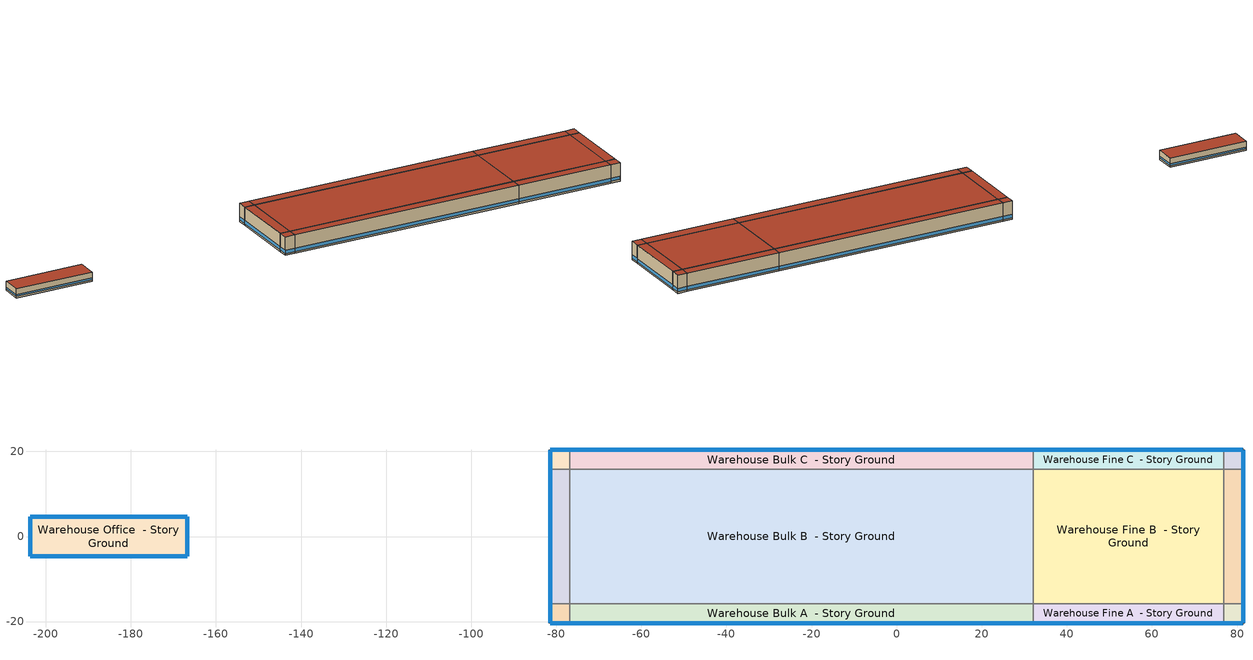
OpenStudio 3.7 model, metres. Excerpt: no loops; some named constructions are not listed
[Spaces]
Warehouse Bulk A end_a - Story Ground
 floor ground (Foundation F 126 Perim 914 Area 209): -81.4,-20.35 -81.4,-15.78 -76.83,-15.78 -76.83,-20.35 z0
 wall outside: -81.4,-15.78 -81.4,-20.35 -76.83,-20.35 z0:8.53
 wall to Warehouse Bulk B end_a - Story Ground: -76.83,-15.78 -81.4,-15.78 z0:8.53
 wall to Warehouse Bulk A  - Story Ground: -76.83,-20.35 -76.83,-15.78 z0:8.53
 window (Window U-0.75 SHGC 0.48): -81.4,-15.8 -81.4,-20.33 / -81.38,-20.35 -76.86,-20.35 z0.76:2.32
 roof outside: -76.83,-20.35 -76.83,-15.78 -81.4,-15.78 -81.4,-20.35 z8.53
Warehouse Bulk B end_a - Story Ground
 floor ground (Foundation F 126 Perim 3156 Area 14428): -81.4,-15.78 -81.4,15.78 -76.83,15.78 -76.83,-15.78 z0
 wall outside: -81.4,15.78 -81.4,-15.78 z0:8.53
 wall to Warehouse Bulk C end_a - Story Ground: -76.83,15.78 -81.4,15.78 z0:8.53
 wall to Warehouse Bulk B  - Story Ground: -76.83,-15.78 -76.83,15.78 z0:8.53
 window (Window U-0.75 SHGC 0.48): -81.4,15.75 -81.4,-15.75 z0.76:2.3
 roof outside: -76.83,-15.78 -76.83,15.78 -81.4,15.78 -81.4,-15.78 z8.53
Warehouse Bulk C end_a - Story Ground
 floor ground (Foundation F 126 Perim 914 Area 209): -81.4,15.78 -81.4,20.35 -76.83,20.35 -76.83,15.78 z0
 wall outside: -76.83,20.35 -81.4,20.35 -81.4,15.78 z0:8.53
 wall to Warehouse Bulk C  - Story Ground: -76.83,15.78 -76.83,20.35 z0:8.53
 window (Window U-0.75 SHGC 0.48): -81.4,20.33 -81.4,15.8 / -76.86,20.35 -81.38,20.35 z0.76:2.32
 roof outside: -76.83,15.78 -76.83,20.35 -81.4,20.35 -81.4,15.78 z8.53
Warehouse Bulk A  - Story Ground
 floor ground (Foundation F 126 Perim 10889 Area 49787): -76.83,-20.35 -76.83,-15.78 32.06,-15.78 32.06,-20.35 z0
 wall outside: -76.83,-20.35 32.06,-20.35 z0:8.53
 wall to Warehouse Bulk B  - Story Ground: 32.06,-15.78 -76.83,-15.78 z0:8.53
 wall to Warehouse Fine A  - Story Ground: 32.06,-20.35 32.06,-15.78 z0:8.53
 window (Window U-0.75 SHGC 0.48): -76.8,-20.35 32.04,-20.35 z0.76:2.3
 roof outside: 32.06,-20.35 32.06,-15.78 -76.83,-15.78 -76.83,-20.35 z8.53
Warehouse Bulk B  - Story Ground
 floor ground (Foundation F 126 Perim 0 Area 343639): -76.83,-15.78 -76.83,15.78 32.06,15.78 32.06,-15.78 z0
 wall to Warehouse Bulk C  - Story Ground: 32.06,15.78 -76.83,15.78 z0:8.53
 wall to Warehouse Fine B  - Story Ground: 32.06,-15.78 32.06,15.78 z0:8.53
 roof outside: 32.06,-15.78 32.06,15.78 -76.83,15.78 -76.83,-15.78 z8.53
Warehouse Bulk C  - Story Ground
 floor ground (Foundation F 126 Perim 10889 Area 49787): -76.83,15.78 -76.83,20.35 32.06,20.35 32.06,15.78 z0
 wall outside: 32.06,20.35 -76.83,20.35 z0:8.53
 wall to Warehouse Fine C  - Story Ground: 32.06,15.78 32.06,20.35 z0:8.53
 window (Window U-0.75 SHGC 0.48): 32.04,20.35 -76.8,20.35 z0.76:2.3
 roof outside: 32.06,15.78 32.06,20.35 -76.83,20.35 -76.83,15.78 z8.53
Warehouse Fine A  - Story Ground
 floor ground (Foundation F 126 Perim 4477 Area 20467): 32.06,-20.35 32.06,-15.78 76.83,-15.78 76.83,-20.35 z0
 wall outside: 32.06,-20.35 76.83,-20.35 z0:8.53
 wall to Warehouse Fine B  - Story Ground: 76.83,-15.78 32.06,-15.78 z0:8.53
 wall to Warehouse Fine A end_b - Story Ground: 76.83,-20.35 76.83,-15.78 z0:8.53
 window (Window U-0.75 SHGC 0.48): 32.09,-20.35 76.8,-20.35 z0.76:2.3
 roof outside: 76.83,-20.35 76.83,-15.78 32.06,-15.78 32.06,-20.35 z8.53
Warehouse Fine B  - Story Ground
 floor ground (Foundation F 126 Perim 0 Area 141268): 32.06,-15.78 32.06,15.78 76.83,15.78 76.83,-15.78 z0
 wall to Warehouse Fine C  - Story Ground: 76.83,15.78 32.06,15.78 z0:8.53
 wall to Warehouse Fine B end_b - Story Ground: 76.83,-15.78 76.83,15.78 z0:8.53
 roof outside: 76.83,-15.78 76.83,15.78 32.06,15.78 32.06,-15.78 z8.53
Warehouse Fine C  - Story Ground
 floor ground (Foundation F 126 Perim 4477 Area 20467): 32.06,15.78 32.06,20.35 76.83,20.35 76.83,15.78 z0
 wall outside: 76.83,20.35 32.06,20.35 z0:8.53
 wall to Warehouse Fine C end_b - Story Ground: 76.83,15.78 76.83,20.35 z0:8.53
 window (Window U-0.75 SHGC 0.48): 76.8,20.35 32.09,20.35 z0.76:2.3
 roof outside: 76.83,15.78 76.83,20.35 32.06,20.35 32.06,15.78 z8.53
Warehouse Fine A end_b - Story Ground
 floor ground (Foundation F 126 Perim 914 Area 209): 76.83,-20.35 76.83,-15.78 81.4,-15.78 81.4,-20.35 z0
 wall outside: 76.83,-20.35 81.4,-20.35 81.4,-15.78 z0:8.53
 wall to Warehouse Fine B end_b - Story Ground: 81.4,-15.78 76.83,-15.78 z0:8.53
 window (Window U-0.75 SHGC 0.48): 76.86,-20.35 81.38,-20.35 / 81.4,-20.33 81.4,-15.8 z0.76:2.32
 roof outside: 81.4,-20.35 81.4,-15.78 76.83,-15.78 76.83,-20.35 z8.53
Warehouse Fine B end_b - Story Ground
 floor ground (Foundation F 126 Perim 3156 Area 14428): 76.83,-15.78 76.83,15.78 81.4,15.78 81.4,-15.78 z0
 wall outside: 81.4,-15.78 81.4,15.78 z0:8.53
 wall to Warehouse Fine C end_b - Story Ground: 81.4,15.78 76.83,15.78 z0:8.53
 window (Window U-0.75 SHGC 0.48): 81.4,-15.75 81.4,15.75 z0.76:2.3
 roof outside: 81.4,-15.78 81.4,15.78 76.83,15.78 76.83,-15.78 z8.53
Warehouse Fine C end_b - Story Ground
 floor ground (Foundation F 126 Perim 914 Area 209): 76.83,15.78 76.83,20.35 81.4,20.35 81.4,15.78 z0
 wall outside: 81.4,15.78 81.4,20.35 76.83,20.35 z0:8.53
 window (Window U-0.75 SHGC 0.48): 81.38,20.35 76.86,20.35 / 81.4,15.8 81.4,20.33 z0.76:2.32
 roof outside: 81.4,15.78 81.4,20.35 76.83,20.35 76.83,15.78 z8.53
Warehouse Office  - Story Ground
 floor ground (Foundation F 126 Perim 9239 Area 34142): -203.7,-4.62 -203.7,4.62 -166.75,4.62 -166.75,-4.62 z0
 wall outside: -203.7,4.62 -203.7,-4.62 -166.75,-4.62 -166.75,4.62 -203.7,4.62 z0:4.27
 window (Window U-0.75 SHGC 0.48): -166.75,-4.59 -166.75,4.59 / -166.77,4.62 -203.68,4.62 / -203.68,-4.62 -166.77,-4.62 / -203.7,4.59 -203.7,-4.59 z0.76:1.53
 roof outside: -166.75,-4.62 -166.75,4.62 -203.7,4.62 -203.7,-4.62 z4.27
[Schedule:Ruleset]
Name | Default Day Schedule | Summer Design Day Schedule | Winter Design Day Schedule
Warehouse BLDG_LIGHT_STORAGE_SCH | Warehouse BLDG_LIGHT_STORAGE_SCH Default | Warehouse BLDG_LIGHT_STORAGE_SCH Summer Design Day | Warehouse BLDG_LIGHT_STORAGE_SCH Winter Design Day
Warehouse Bldg Equip | Warehouse Bldg Equip Default | Warehouse Bldg Equip Summer Design Day | Warehouse Bldg Equip Winter Design Day
Clothing Schedule | Clothing Schedule Default Winter Clothes
Warehouse BLDG_LIGHT_OFFICE_SCH | Warehouse BLDG_LIGHT_OFFICE_SCH Default | Warehouse BLDG_LIGHT_OFFICE_SCH Summer Design Day | Warehouse BLDG_LIGHT_OFFICE_SCH Winter Design Day
Warehouse Office_Plug_SCH | Warehouse Office_Plug_SCH Default | Warehouse Office_Plug_SCH Summer Design Day | Warehouse Office_Plug_SCH Winter Design Day
[Schedule:Day]
Warehouse Bldg Occ WntrDsn|Wknd Day: Yes, 10, 30, 0, 24, 0, 0
Warehouse BLDG_LIGHT_STORAGE_SCH Default: Yes, 10, 30, 0.1, 24, 0, 0.1
Warehouse BLDG_LIGHT_STORAGE_SCH Summer Design Day; Always On Default; Clothing Schedule Default Winter Clothes; Warehouse BLDG_LIGHT_OFFICE_SCH Summer Design Day; Warehouse Office_Plug_SCH Summer Design Day: 24, 0, 1
Warehouse BLDG_LIGHT_STORAGE_SCH Wkdy Day: Yes, 5, 45, 0.1, 6, 0, 0.225, 6, 15, 0.35, 6, 30, 0.475, 6, 45, 0.6, 7, 0, 0.6375, 7, 15, 0.675, 7, 30, 0.7125, 7, 45, 0.75, 8, 0, 0.775, 8, 15, 0.8, 8, 30, 0.825, 8, 45, 0.85, 16, 30, 0.85, 16, 45, 0.825, 17, 0, 0.8, 17, 15, 0.775, 17, 30, 0.75, 17, 45, 0.7125, 18, 0, 0.675, 18, 15, 0.6375, 18, 30, 0.6, 18, 45, 0.475, 19, 0, 0.35, 19, 15, 0.225, 19, 30, 0.1, 24, 0, 0.1
Warehouse BLDG_LIGHT_STORAGE_SCH Winter Design Day; Work Efficiency Schedule Default; Warehouse BLDG_LIGHT_OFFICE_SCH Winter Design Day; Warehouse Office_Plug_SCH Winter Design Day: 24, 0, 0
Warehouse Bldg Equip Default: Yes, 7, 15, 0.25, 18, 0, 1, 24, 0, 0.25
Warehouse Bldg Equip Summer Design Day; Warehouse Bldg Equip Winter Design Day: 8, 0, 0.25, 17, 0, 1, 24, 0, 0.25
Warehouse Bldg Equip Wknd|Hol Day: Yes, 10, 30, 0.25, 24, 0, 0.25
Clothing Schedule Summer Clothes: 24, 0, 0.5
Air Velocity Schedule Default: 24, 0, 0.2
Warehouse BLDG_LIGHT_OFFICE_SCH Default: Yes, 10, 30, 0.18, 24, 0, 0.18
Warehouse BLDG_LIGHT_OFFICE_SCH Wkdy Day: Yes, 4, 45, 0.18, 5, 0, 0.184186, 5, 15, 0.188371, 5, 30, 0.192556, 5, 45, 0.196742, 6, 0, 0.237373, 6, 15, 0.278005, 6, 30, 0.318636, 6, 45, 0.359268, 7, 0, 0.434115, 7, 15, 0.508963, 7, 30, 0.583811, 7, 45, 0.658658, 11, 37, 0.658658, 11, 52, 0.639412, 12, 7, 0.620165, 12, 22, 0.600919, 12, 37, 0.581672, 12, 52, 0.600919, 13, 7, 0.620165, 13, 22, 0.639412, 13, 37, 0.658658, 17, 30, 0.658658, 17, 45, 0.624442, 18, 0, 0.590226, 18, 15, 0.55601, 18, 30, 0.521794, 18, 45, 0.436345, 19, 0, 0.350897, 19, 15, 0.265448, 19, 30, 0.18, 24, 0, 0.18
Warehouse Office_Plug_SCH Default: Yes, 10, 30, 0.25545, 24, 0, 0.25545
Warehouse Office_Plug_SCH Wkdy Day: Yes, 4, 45, 0.25545, 5, 0, 0.264289, 5, 15, 0.273128, 5, 30, 0.281967, 5, 45, 0.290807, 6, 0, 0.339274, 6, 15, 0.387742, 6, 30, 0.43621, 6, 45, 0.484677, 7, 0, 0.605847, 7, 15, 0.727016, 7, 30, 0.848186, 7, 45, 0.969355, 17, 30, 0.969355, 17, 45, 0.848186, 18, 0, 0.727016, 18, 15, 0.605847, 18, 30, 0.484677, 18, 45, 0.427371, 19, 0, 0.370064, 19, 15, 0.312757, 19, 30, 0.25545, 24, 0, 0.25545
Warehouse HtgSetp Sat Day: Yes, 4, 30, 21.1, 16, 30, 16.6556, 24, 0, 21.1
Warehouse HtgSetp Sun Day: Yes, 10, 30, 16.6556, 24, 0, 16.6556
Warehouse Cooling Setpoint Sat Day: Yes, 2, 30, 24, 18, 30, 29, 24, 0, 24
Warehouse Cooling Setpoint Wkdy|SmrDsn Day: Yes, 5, 15, 29, 18, 0, 24, 24, 0, 29
Building Hours of Operation NonResidential Sunday: 10, 30, 0, 16, 15, 1, 24, 0, 0
autogen Warehouse Activity 0_day_sch: Yes, 24, 0, 120
autogen Warehouse ClgSetp BulkStorage 0_day_sch: Yes, 24, 0, 50
autogen Warehouse ClgSetp FineStorage 0_day_sch: Yes, 24, 0, 26.7
autogen Warehouse HtgSetp BulkStorage 0_day_sch: Yes, 24, 0, 7.2
autogen Warehouse HtgSetp FineStorage 0_day_sch: Yes, 24, 0, 15.56
[Schedule:Rule] Rule Order=0; Date Specification Type=DateRange; Start Day=1
Name | Schedule Ruleset | Day Schedule | Apply Monday | Apply Tuesday | Apply Wednesday | Apply Thursday | Apply Friday | Start Month | End Month | End Day | Apply Sunday | Apply Saturday
Schedule Rule 2 | Warehouse BLDG_LIGHT_STORAGE_SCH | Warehouse BLDG_LIGHT_STORAGE_SCH Wkdy Day | Yes | Yes | Yes | Yes | Yes | 1 | 12 | 31
Schedule Rule 4 | Warehouse Bldg Equip | Warehouse Bldg Equip Wknd|Hol Day |  |  |  |  |  | 1 | 12 | 31 | Yes | Yes
Schedule Rule 5 | Clothing Schedule | Clothing Schedule Summer Clothes |  |  |  |  |  | 5 | 9 | 30
Schedule Rule 6 | Warehouse BLDG_LIGHT_OFFICE_SCH | Warehouse BLDG_LIGHT_OFFICE_SCH Wkdy Day | Yes | Yes | Yes | Yes | Yes | 1 | 12 | 31
Schedule Rule 7 | Warehouse Office_Plug_SCH | Warehouse Office_Plug_SCH Wkdy Day | Yes | Yes | Yes | Yes | Yes | 1 | 12 | 31
